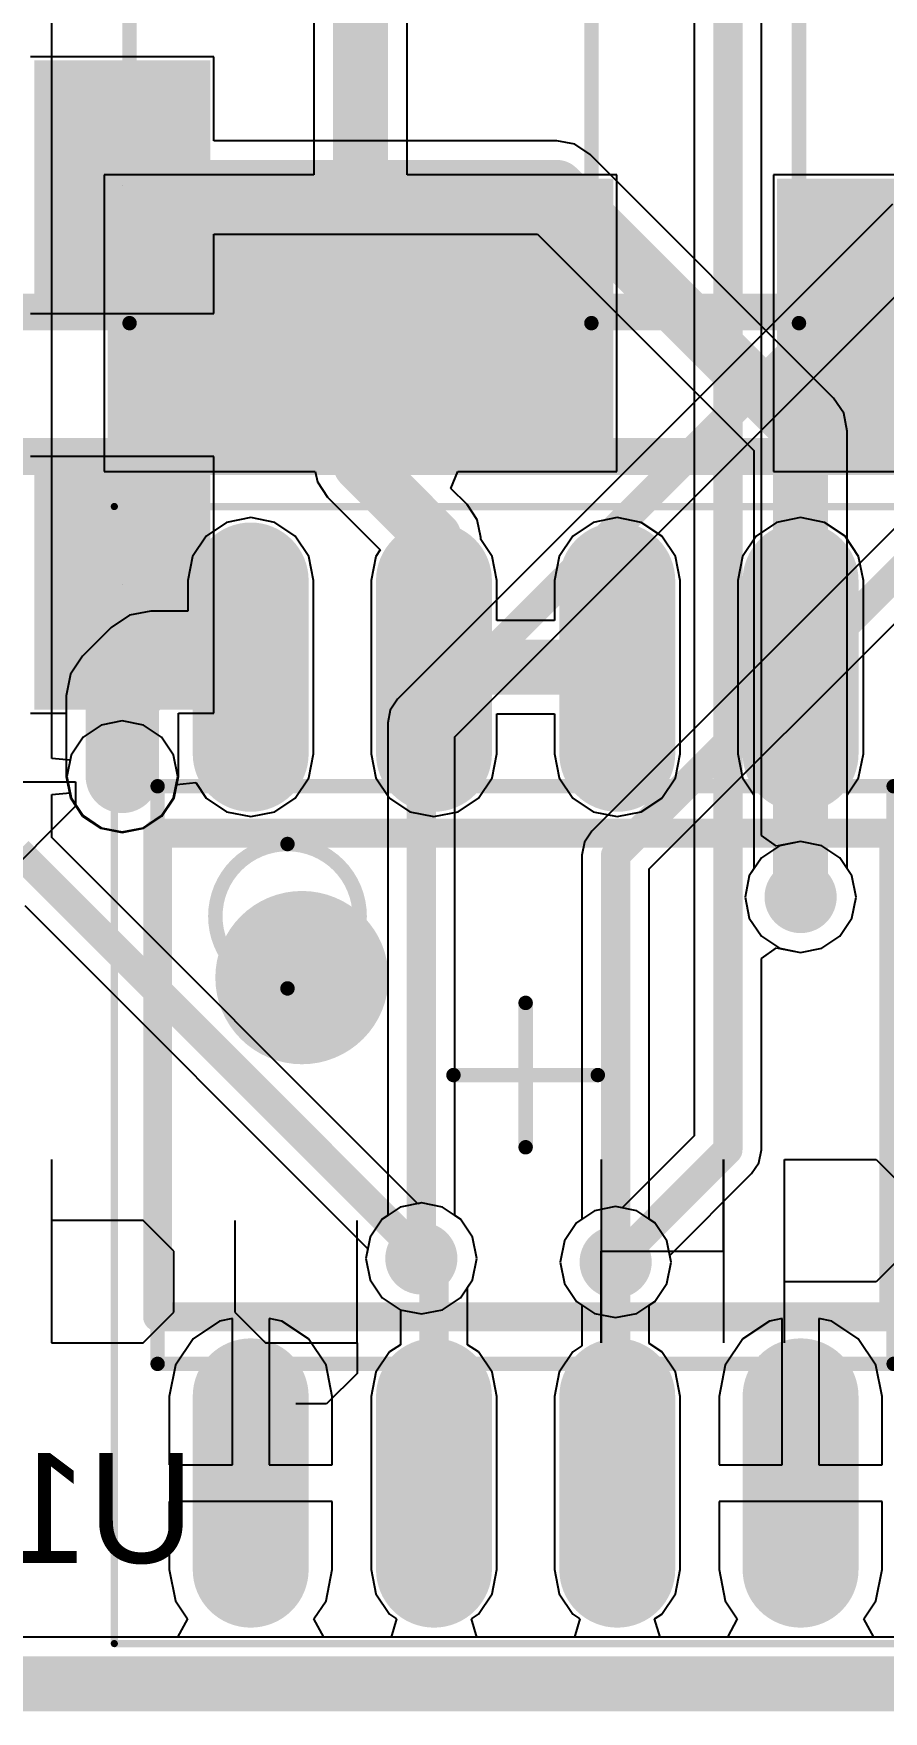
# Model space of a CAD drawing. Header units: millimetres. Extents: x 3.6 to 6.79, y 1.07 to 2.73.
# Drawn here: x 5.1752 to 5.4071, y 1.0655 to 1.523 of the extents above; entities that cross this region are included whole.
import ezdxf

# ---------------------------------------------------------------- set-up
doc = ezdxf.new("R2010")
doc.units = ezdxf.units.MM
doc.header["$MEASUREMENT"] = 0
for name, color, linetype in [('BottomLayer', 5, 'Continuous'), ('BottomOverlay', 54, 'Continuous'), ('BottomPaste', 16, 'Continuous'), ('BottomSolder', 6, 'Continuous'), ('KeepOutLayer', 6, 'Continuous'), ('Mechanical13', 56, 'Continuous'), ('Mechanical15', 56, 'Continuous'), ('MidLayer1', 16, 'Continuous'), ('MidLayer2', 76, 'Continuous'), ('MultiLayer', 9, 'Continuous'), ('PadHoleLayer', 156, 'Continuous'), ('TopLayer', 1, 'Continuous'), ('TopOverlay', 2, 'Continuous'), ('TopPaste', 8, 'Continuous'), ('TopSolder', 216, 'Continuous'), ('ViaHoleLayer', 16, 'Continuous')]:
    doc.layers.add(name, color=color, linetype=linetype)

# ---------------------------------------------------------------- blocks, each defined once
blk = doc.blocks.new('SO8_B_16')
at = {"layer": 'BottomLayer', "const_width": 0.02362}
for points in [[(-0.0876, 0.075), (-0.13484, 0.075)], [(0.13484, 0.075), (0.0876, 0.075)], [(-0.0876, 0.025), (-0.13484, 0.025)], [(0.13484, 0.025), (0.0876, 0.025)], [(-0.0876, -0.025), (-0.13484, -0.025)], [(0.13484, -0.025), (0.0876, -0.025)], [(-0.0876, -0.075), (-0.13484, -0.075)], [(0.13484, -0.075), (0.0876, -0.075)]]:
    blk.add_lwpolyline(points, dxfattribs=at)
at = {"layer": 'BottomLayer', "const_width": 0.01181}
for points in [[(-0.14075, 0.075, 1), (-0.12894, 0.075, 1)], [(-0.0935, 0.075, 1), (-0.08169, 0.075, 1)], [(0.08169, 0.075, 1), (0.0935, 0.075, 1)], [(0.12894, 0.075, 1), (0.14075, 0.075, 1)], [(-0.14075, 0.025, 1), (-0.12894, 0.025, 1)], [(-0.0935, 0.025, 1), (-0.08169, 0.025, 1)], [(0.08169, 0.025, 1), (0.0935, 0.025, 1)], [(0.12894, 0.025, 1), (0.14075, 0.025, 1)], [(-0.14075, -0.025, 1), (-0.12894, -0.025, 1)], [(-0.0935, -0.025, 1), (-0.08169, -0.025, 1)], [(0.08169, -0.025, 1), (0.0935, -0.025, 1)], [(0.12894, -0.025, 1), (0.14075, -0.025, 1)], [(-0.14075, -0.075, 1), (-0.12894, -0.075, 1)], [(-0.0935, -0.075, 1), (-0.08169, -0.075, 1)], [(0.08169, -0.075, 1), (0.0935, -0.075, 1)], [(0.12894, -0.075, 1), (0.14075, -0.075, 1)]]:
    blk.add_lwpolyline(points, format="xyb", close=True, dxfattribs=at)
at = {"layer": 'BottomOverlay', "const_width": 0.00787}
for points in [[(-0.06594, -0.10039), (-0.06594, 0.10039)], [(0.06594, 0.10039), (-0.06594, 0.10039)], [(0.06594, -0.10039), (0.06594, 0.10039)], [(0.06594, -0.10039), (-0.06594, -0.10039)]]:
    blk.add_lwpolyline(points, dxfattribs=at)
at = {"layer": 'BottomOverlay'}
for points, const_width in [([(-0.06791, 0.10039, 1), (-0.06398, 0.10039, 1)], 0.00394), ([(-0.06791, 0.10039, 1), (-0.06398, 0.10039, 1)], 0.00394), ([(0.06398, 0.10039, 1), (0.06791, 0.10039, 1)], 0.00394), ([(0.06398, 0.10039, 1), (0.06791, 0.10039, 1)], 0.00394), ([(-0.01476, -0.06102, 1), (-0.03839, -0.06102, 1)], 0.02362), ([(-0.04429, -0.06102, 1), (-0.03248, -0.06102, 1)], 0.01181), ([(-0.02067, -0.06102, 1), (-0.00886, -0.06102, 1)], 0.01181), ([(-0.06791, -0.10039, 1), (-0.06398, -0.10039, 1)], 0.00394), ([(-0.06791, -0.10039, 1), (-0.06398, -0.10039, 1)], 0.00394), ([(0.06398, -0.10039, 1), (0.06791, -0.10039, 1)], 0.00394), ([(0.06398, -0.10039, 1), (0.06791, -0.10039, 1)], 0.00394), ([(-0.1063, -0.1124, 1), (-0.11614, -0.1124, 1)], 0.00984), ([(-0.1186, -0.1124, 1), (-0.11368, -0.1124, 1)], 0.00492), ([(-0.10876, -0.1124, 1), (-0.10384, -0.1124, 1)], 0.00492)]:
    blk.add_lwpolyline(points, format="xyb", close=True, dxfattribs=dict(at, const_width=const_width))
at = {"layer": 'BottomPaste', "const_width": 0.02362}
for points in [[(-0.0876, 0.075), (-0.13484, 0.075)], [(0.13484, 0.075), (0.0876, 0.075)], [(-0.0876, 0.025), (-0.13484, 0.025)], [(0.13484, 0.025), (0.0876, 0.025)], [(-0.0876, -0.025), (-0.13484, -0.025)], [(0.13484, -0.025), (0.0876, -0.025)], [(-0.0876, -0.075), (-0.13484, -0.075)], [(0.13484, -0.075), (0.0876, -0.075)]]:
    blk.add_lwpolyline(points, dxfattribs=at)
at = {"layer": 'BottomPaste', "const_width": 0.01181}
for points in [[(-0.14075, 0.075, 1), (-0.12894, 0.075, 1)], [(-0.0935, 0.075, 1), (-0.08169, 0.075, 1)], [(0.08169, 0.075, 1), (0.0935, 0.075, 1)], [(0.12894, 0.075, 1), (0.14075, 0.075, 1)], [(-0.14075, 0.025, 1), (-0.12894, 0.025, 1)], [(-0.0935, 0.025, 1), (-0.08169, 0.025, 1)], [(0.08169, 0.025, 1), (0.0935, 0.025, 1)], [(0.12894, 0.025, 1), (0.14075, 0.025, 1)], [(-0.14075, -0.025, 1), (-0.12894, -0.025, 1)], [(-0.0935, -0.025, 1), (-0.08169, -0.025, 1)], [(0.08169, -0.025, 1), (0.0935, -0.025, 1)], [(0.12894, -0.025, 1), (0.14075, -0.025, 1)], [(-0.14075, -0.075, 1), (-0.12894, -0.075, 1)], [(-0.0935, -0.075, 1), (-0.08169, -0.075, 1)], [(0.08169, -0.075, 1), (0.0935, -0.075, 1)], [(0.12894, -0.075, 1), (0.14075, -0.075, 1)]]:
    blk.add_lwpolyline(points, format="xyb", close=True, dxfattribs=at)
at = {"layer": 'BottomSolder', "const_width": 0.03162}
for points in [[(-0.0876, 0.075), (-0.13484, 0.075)], [(0.13484, 0.075), (0.0876, 0.075)], [(-0.0876, 0.025), (-0.13484, 0.025)], [(0.13484, 0.025), (0.0876, 0.025)], [(-0.0876, -0.025), (-0.13484, -0.025)], [(0.13484, -0.025), (0.0876, -0.025)], [(-0.0876, -0.075), (-0.13484, -0.075)], [(0.13484, -0.075), (0.0876, -0.075)]]:
    blk.add_lwpolyline(points, dxfattribs=at)
at = {"layer": 'BottomSolder', "const_width": 0.01581}
for points in [[(-0.14275, 0.075, 1), (-0.12694, 0.075, 1)], [(-0.0955, 0.075, 1), (-0.07969, 0.075, 1)], [(0.07969, 0.075, 1), (0.0955, 0.075, 1)], [(0.12694, 0.075, 1), (0.14275, 0.075, 1)], [(-0.14275, 0.025, 1), (-0.12694, 0.025, 1)], [(-0.0955, 0.025, 1), (-0.07969, 0.025, 1)], [(0.07969, 0.025, 1), (0.0955, 0.025, 1)], [(0.12694, 0.025, 1), (0.14275, 0.025, 1)], [(-0.14275, -0.025, 1), (-0.12694, -0.025, 1)], [(-0.0955, -0.025, 1), (-0.07969, -0.025, 1)], [(0.07969, -0.025, 1), (0.0955, -0.025, 1)], [(0.12694, -0.025, 1), (0.14275, -0.025, 1)], [(-0.14275, -0.075, 1), (-0.12694, -0.075, 1)], [(-0.0955, -0.075, 1), (-0.07969, -0.075, 1)], [(0.07969, -0.075, 1), (0.0955, -0.075, 1)], [(0.12694, -0.075, 1), (0.14275, -0.075, 1)]]:
    blk.add_lwpolyline(points, format="xyb", close=True, dxfattribs=at)
at = {"layer": 'Mechanical13', "const_width": 0.00394}
for points in [[(-0.07874, -0.10039), (-0.07874, 0.10039)], [(0.07874, 0.10039), (-0.07874, 0.10039)], [(0.07874, -0.10039), (0.07874, 0.10039)], [(0.07874, -0.10039), (-0.07874, -0.10039)]]:
    blk.add_lwpolyline(points, dxfattribs=at)
at = {"layer": 'Mechanical13'}
for points, const_width in [([(-0.07972, 0.10039, 1), (-0.07776, 0.10039, 1)], 0.00197), ([(-0.07972, 0.10039, 1), (-0.07776, 0.10039, 1)], 0.00197), ([(0.07776, 0.10039, 1), (0.07972, 0.10039, 1)], 0.00197), ([(0.07776, 0.10039, 1), (0.07972, 0.10039, 1)], 0.00197), ([(-0.02362, -0.06496, 1), (-0.06299, -0.06496, 1)], 0.00394), ([(-0.06398, -0.06496, 1), (-0.06201, -0.06496, 1)], 0.00197), ([(-0.02461, -0.06496, 1), (-0.02264, -0.06496, 1)], 0.00197), ([(-0.07972, -0.10039, 1), (-0.07776, -0.10039, 1)], 0.00197), ([(-0.07972, -0.10039, 1), (-0.07776, -0.10039, 1)], 0.00197), ([(0.07776, -0.10039, 1), (0.07972, -0.10039, 1)], 0.00197), ([(0.07776, -0.10039, 1), (0.07972, -0.10039, 1)], 0.00197)]:
    blk.add_lwpolyline(points, format="xyb", close=True, dxfattribs=dict(at, const_width=const_width))
at = {"layer": 'Mechanical15'}
for points, const_width in [([(-0.155, -0.1122), (-0.155, 0.1122)], 0.00197), ([(0.155, 0.1122), (-0.155, 0.1122)], 0.00197), ([(0.155, -0.1122), (0.155, 0.1122)], 0.00197), ([(0, -0.01969), (0, 0.01969)], 0.00394), ([(0.01969, 0), (-0.01969, 0)], 0.00394), ([(0.155, -0.1122), (-0.155, -0.1122)], 0.00197)]:
    blk.add_lwpolyline(points, dxfattribs=dict(at, const_width=const_width))
for points, const_width in [([(-0.15549, 0.1122, 1), (-0.15451, 0.1122, 1)], 0.000984), ([(-0.15549, 0.1122, 1), (-0.15451, 0.1122, 1)], 0.000984), ([(0.15451, 0.1122, 1), (0.15549, 0.1122, 1)], 0.000984), ([(0.15451, 0.1122, 1), (0.15549, 0.1122, 1)], 0.000984), ([(-0.00098, 0.01969, 1), (0.00098, 0.01969, 1)], 0.00197), ([(-0.02067, 0, 1), (-0.0187, 0, 1)], 0.00197), ([(0.0187, 0, 1), (0.02067, 0, 1)], 0.00197), ([(-0.00098, -0.01969, 1), (0.00098, -0.01969, 1)], 0.00197), ([(-0.15549, -0.1122, 1), (-0.15451, -0.1122, 1)], 0.000984), ([(-0.15549, -0.1122, 1), (-0.15451, -0.1122, 1)], 0.000984), ([(0.15451, -0.1122, 1), (0.15549, -0.1122, 1)], 0.000984), ([(0.15451, -0.1122, 1), (0.15549, -0.1122, 1)], 0.000984)]:
    blk.add_lwpolyline(points, format="xyb", close=True, dxfattribs=dict(at, const_width=const_width))
blk = doc.blocks.new('RES_SMD_2512_B_88')
at = {"layer": 'BottomLayer'}
for points in [[(-0.16141, 0.05996), (-0.16141, -0.06996), (-0.09054, 0.05996), (-0.09054, -0.06996)], [(0.09056, 0.05996), (0.09056, -0.06996), (0.16142, 0.05996), (0.16142, -0.06996)]]:
    blk.add_solid(points, dxfattribs=at)
at = {"layer": 'BottomOverlay', "const_width": 0.00394}
for points in [[(0.12599, 0.05799), (-0.12598, 0.05799)], [(-0.12598, -0.06799), (-0.12598, 0.05799)], [(0.12599, -0.06799), (0.12599, 0.05799)], [(0.12599, -0.06799), (-0.12598, -0.06799)]]:
    blk.add_lwpolyline(points, dxfattribs=at)
at = {"layer": 'BottomOverlay', "const_width": 0.00197}
for points in [[(-0.12696, 0.05799, 1), (-0.12499, 0.05799, 1)], [(-0.12696, 0.05799, 1), (-0.12499, 0.05799, 1)], [(0.12501, 0.05799, 1), (0.12698, 0.05799, 1)], [(0.12501, 0.05799, 1), (0.12698, 0.05799, 1)], [(-0.12696, -0.06799, 1), (-0.12499, -0.06799, 1)], [(-0.12696, -0.06799, 1), (-0.12499, -0.06799, 1)], [(0.12501, -0.06799, 1), (0.12698, -0.06799, 1)], [(0.12501, -0.06799, 1), (0.12698, -0.06799, 1)]]:
    blk.add_lwpolyline(points, format="xyb", close=True, dxfattribs=at)
at = {"layer": 'BottomPaste'}
for points in [[(-0.16141, 0.05996), (-0.16141, -0.06996), (-0.09054, 0.05996), (-0.09054, -0.06996)], [(0.09056, 0.05996), (0.09056, -0.06996), (0.16142, 0.05996), (0.16142, -0.06996)]]:
    blk.add_solid(points, dxfattribs=at)
at = {"layer": 'BottomSolder'}
for points in [[(-0.16541, 0.06396), (-0.16541, -0.07396), (-0.08654, 0.06396), (-0.08654, -0.07396)], [(0.08656, 0.06396), (0.08656, -0.07396), (0.16542, 0.06396), (0.16542, -0.07396)]]:
    blk.add_solid(points, dxfattribs=at)
blk = doc.blocks.new('RES_SMD_2512_B_89')
at = {"layer": 'BottomLayer'}
for points in [[(-0.16141, 0.05996), (-0.16141, -0.06996), (-0.09054, 0.05996), (-0.09054, -0.06996)], [(0.09056, 0.05996), (0.09056, -0.06996), (0.16142, 0.05996), (0.16142, -0.06996)]]:
    blk.add_solid(points, dxfattribs=at)
at = {"layer": 'BottomOverlay', "const_width": 0.00394}
for points in [[(0.12599, 0.05799), (-0.12598, 0.05799)], [(-0.12598, -0.06799), (-0.12598, 0.05799)], [(0.12599, -0.06799), (0.12599, 0.05799)], [(0.12599, -0.06799), (-0.12598, -0.06799)]]:
    blk.add_lwpolyline(points, dxfattribs=at)
at = {"layer": 'BottomOverlay', "const_width": 0.00197}
for points in [[(-0.12696, 0.05799, 1), (-0.12499, 0.05799, 1)], [(-0.12696, 0.05799, 1), (-0.12499, 0.05799, 1)], [(0.12501, 0.05799, 1), (0.12698, 0.05799, 1)], [(0.12501, 0.05799, 1), (0.12698, 0.05799, 1)], [(-0.12696, -0.06799, 1), (-0.12499, -0.06799, 1)], [(-0.12696, -0.06799, 1), (-0.12499, -0.06799, 1)], [(0.12501, -0.06799, 1), (0.12698, -0.06799, 1)], [(0.12501, -0.06799, 1), (0.12698, -0.06799, 1)]]:
    blk.add_lwpolyline(points, format="xyb", close=True, dxfattribs=at)
at = {"layer": 'BottomPaste'}
for points in [[(-0.16141, 0.05996), (-0.16141, -0.06996), (-0.09054, 0.05996), (-0.09054, -0.06996)], [(0.09056, 0.05996), (0.09056, -0.06996), (0.16142, 0.05996), (0.16142, -0.06996)]]:
    blk.add_solid(points, dxfattribs=at)
at = {"layer": 'BottomSolder'}
for points in [[(-0.16541, 0.06396), (-0.16541, -0.07396), (-0.08654, 0.06396), (-0.08654, -0.07396)], [(0.08656, 0.06396), (0.08656, -0.07396), (0.16542, 0.06396), (0.16542, -0.07396)]]:
    blk.add_solid(points, dxfattribs=at)
blk = doc.blocks.new('PCBC_________1_129')
at = {"layer": 'PadHoleLayer'}
blk.add_lwpolyline([(0, 0), (0, 0, -1), (0, 0), (0, 0, -1)], format="xyb", close=True, dxfattribs=at)
at = {"layer": 'TopLayer'}
blk.add_solid([(-0.02, -0.03), (0.02, -0.03), (-0.02, 0.03), (0.02, 0.03)], dxfattribs=at)
at = {"layer": 'TopPaste'}
blk.add_solid([(-0.02, -0.03), (0.02, -0.03), (-0.02, 0.03), (0.02, 0.03)], dxfattribs=at)
at = {"layer": 'TopSolder'}
blk.add_solid([(-0.024, -0.034), (0.024, -0.034), (-0.024, 0.034), (0.024, 0.034)], dxfattribs=at)
blk = doc.blocks.new('PCBC_________1_132')
at = {"layer": 'PadHoleLayer'}
blk.add_lwpolyline([(0, 0), (0, 0, -1), (0, 0), (0, 0, -1)], format="xyb", close=True, dxfattribs=at)
at = {"layer": 'TopLayer'}
blk.add_solid([(-0.02, -0.03), (0.02, -0.03), (-0.02, 0.03), (0.02, 0.03)], dxfattribs=at)
at = {"layer": 'TopPaste'}
blk.add_solid([(-0.02, -0.03), (0.02, -0.03), (-0.02, 0.03), (0.02, 0.03)], dxfattribs=at)
at = {"layer": 'TopSolder'}
blk.add_solid([(-0.024, -0.034), (0.024, -0.034), (-0.024, 0.034), (0.024, 0.034)], dxfattribs=at)

msp = doc.modelspace()

# ---------------------------------------------------------------- linework, layer by layer
at = {"layer": 'BottomLayer'}
for p, q in [((5.27715, 1.48444), (5.27715, 1.5546)), ((5.25166, 1.54706), (5.25166, 1.48444)), ((5.25166, 1.48444), (5.19444, 1.48444)), ((5.19444, 1.48444), (5.19444, 1.40358)), ((5.33436, 1.48444), (5.27715, 1.48444)), ((5.33436, 1.40358), (5.33436, 1.48444)), ((5.43426, 1.48444), (5.37704, 1.48444)), ((5.37704, 1.48444), (5.37704, 1.40358)), ((5.19444, 1.40358), (5.25206, 1.40358)), ((5.25206, 1.40358), (5.25263, 1.40072)), ((5.25263, 1.40072), (5.25539, 1.39659)), ((5.28907, 1.39896), (5.29098, 1.40358)), ((5.29098, 1.40358), (5.33436, 1.40358)), ((5.37704, 1.40358), (5.51696, 1.40358)), ((5.25539, 1.39659), (5.2698, 1.38217)), ((5.29347, 1.39456), (5.28907, 1.39896)), ((5.23445, 1.39098), (5.22789, 1.38968)), ((5.24101, 1.38968), (5.23445, 1.39098)), ((5.29623, 1.39042), (5.29347, 1.39456)), ((5.33445, 1.39098), (5.32789, 1.38968)), ((5.34101, 1.38968), (5.33445, 1.39098)), ((5.38445, 1.39098), (5.37789, 1.38968)), ((5.39101, 1.38968), (5.38445, 1.39098)), ((5.22789, 1.38968), (5.22233, 1.38596)), ((5.24657, 1.38596), (5.24101, 1.38968)), ((5.2972, 1.38555), (5.29623, 1.39042)), ((5.32789, 1.38968), (5.32233, 1.38596)), ((5.34657, 1.38596), (5.34101, 1.38968)), ((5.37789, 1.38968), (5.37233, 1.38596)), ((5.39657, 1.38596), (5.39101, 1.38968)), ((5.22233, 1.38596), (5.21862, 1.3804)), ((5.25029, 1.3804), (5.24657, 1.38596)), ((5.2698, 1.38217), (5.26862, 1.3804)), ((5.2972, 1.38503), (5.2972, 1.38555)), ((5.30029, 1.3804), (5.2972, 1.38503)), ((5.32233, 1.38596), (5.31862, 1.3804)), ((5.35029, 1.3804), (5.34657, 1.38596)), ((5.37233, 1.38596), (5.36862, 1.3804)), ((5.40029, 1.3804), (5.39657, 1.38596)), ((5.21862, 1.3804), (5.21731, 1.37384)), ((5.25159, 1.37384), (5.25029, 1.3804)), ((5.26862, 1.3804), (5.26731, 1.37384)), ((5.30159, 1.37384), (5.30029, 1.3804)), ((5.31862, 1.3804), (5.31731, 1.37384)), ((5.35159, 1.37384), (5.35029, 1.3804)), ((5.36862, 1.3804), (5.36731, 1.37384)), ((5.40159, 1.37384), (5.40029, 1.3804)), ((5.21731, 1.37384), (5.21731, 1.36551)), ((5.25159, 1.3266), (5.25159, 1.37384)), ((5.26731, 1.37384), (5.26731, 1.3266)), ((5.30159, 1.36297), (5.30159, 1.37384)), ((5.31731, 1.37384), (5.31731, 1.36297)), ((5.35159, 1.3266), (5.35159, 1.37384)), ((5.36731, 1.37384), (5.36731, 1.3266)), ((5.40159, 1.3266), (5.40159, 1.37384)), ((5.20137, 1.36435), (5.19641, 1.36103)), ((5.20722, 1.36551), (5.20137, 1.36435)), ((5.21731, 1.36551), (5.20722, 1.36551)), ((5.19641, 1.36103), (5.18861, 1.35324)), ((5.31731, 1.36297), (5.30159, 1.36297)), ((5.18861, 1.35324), (5.1853, 1.34828)), ((5.1853, 1.34828), (5.18413, 1.34243)), ((5.18413, 1.34243), (5.18413, 1.32043)), ((5.30159, 1.3266), (5.30159, 1.33748)), ((5.30159, 1.33748), (5.31731, 1.33748)), ((5.31731, 1.33748), (5.31731, 1.3266)), ((5.25029, 1.32004), (5.25159, 1.3266)), ((5.26731, 1.3266), (5.26862, 1.32004)), ((5.30029, 1.32004), (5.30159, 1.3266)), ((5.31731, 1.3266), (5.31862, 1.32004)), ((5.35029, 1.32004), (5.35159, 1.3266)), ((5.36731, 1.3266), (5.36862, 1.32004)), ((5.40029, 1.32004), (5.40159, 1.3266)), ((5.18413, 1.32043), (5.1853, 1.31458)), ((5.21356, 1.31458), (5.21428, 1.31819)), ((5.21428, 1.31819), (5.21948, 1.31874)), ((5.21948, 1.31874), (5.22233, 1.31448)), ((5.24657, 1.31448), (5.25029, 1.32004)), ((5.26862, 1.32004), (5.27233, 1.31448)), ((5.29657, 1.31448), (5.30029, 1.32004)), ((5.31862, 1.32004), (5.32233, 1.31448)), ((5.34657, 1.31448), (5.35029, 1.32004)), ((5.36862, 1.32004), (5.37171, 1.31541)), ((5.3972, 1.31541), (5.40029, 1.32004)), ((5.1853, 1.31458), (5.18861, 1.30961)), ((5.21024, 1.30961), (5.21356, 1.31458)), ((5.22233, 1.31448), (5.22789, 1.31076)), ((5.24101, 1.31076), (5.24657, 1.31448)), ((5.27233, 1.31448), (5.27789, 1.31076)), ((5.29101, 1.31076), (5.29657, 1.31448)), ((5.32233, 1.31448), (5.32789, 1.31076)), ((5.34101, 1.31076), (5.34657, 1.31448)), ((5.37171, 1.31541), (5.37171, 1.29519)), ((5.3972, 1.29519), (5.3972, 1.31541)), ((5.18861, 1.30961), (5.19358, 1.3063)), ((5.20528, 1.3063), (5.21024, 1.30961)), ((5.22789, 1.31076), (5.23445, 1.30946)), ((5.23445, 1.30946), (5.24101, 1.31076)), ((5.27789, 1.31076), (5.28445, 1.30946)), ((5.28445, 1.30946), (5.29101, 1.31076)), ((5.32789, 1.31076), (5.33445, 1.30946)), ((5.33445, 1.30946), (5.34101, 1.31076)), ((5.19358, 1.3063), (5.19943, 1.30513)), ((5.19943, 1.30513), (5.20528, 1.3063)), ((5.37171, 1.29519), (5.37047, 1.29334)), ((5.39844, 1.29334), (5.3972, 1.29519)), ((5.37047, 1.29334), (5.36932, 1.28755)), ((5.39959, 1.28755), (5.39844, 1.29334)), ((5.36932, 1.28755), (5.37047, 1.28175)), ((5.39844, 1.28175), (5.39959, 1.28755)), ((5.37047, 1.28175), (5.37375, 1.27684)), ((5.39516, 1.27684), (5.39844, 1.28175)), ((5.37375, 1.27684), (5.37866, 1.27356)), ((5.39025, 1.27356), (5.39516, 1.27684)), ((5.37866, 1.27356), (5.38445, 1.27241)), ((5.38445, 1.27241), (5.39025, 1.27356)), ((5.281, 1.20413), (5.27521, 1.20298)), ((5.28679, 1.20298), (5.281, 1.20413)), ((5.334, 1.20313), (5.32821, 1.20198)), ((5.33979, 1.20198), (5.334, 1.20313)), ((5.2703, 1.1997), (5.26702, 1.19479)), ((5.27521, 1.20298), (5.2703, 1.1997)), ((5.2917, 1.1997), (5.28679, 1.20298)), ((5.29498, 1.19479), (5.2917, 1.1997)), ((5.3233, 1.1987), (5.32002, 1.19379)), ((5.32821, 1.20198), (5.3233, 1.1987)), ((5.3447, 1.1987), (5.33979, 1.20198)), ((5.34798, 1.19379), (5.3447, 1.1987)), ((5.26702, 1.19479), (5.26587, 1.189)), ((5.29613, 1.189), (5.29498, 1.19479)), ((5.32002, 1.19379), (5.31887, 1.188)), ((5.34913, 1.188), (5.34798, 1.19379)), ((5.26587, 1.189), (5.26702, 1.18321)), ((5.29498, 1.18321), (5.29613, 1.189)), ((5.31887, 1.188), (5.32002, 1.18221)), ((5.34798, 1.18221), (5.34913, 1.188)), ((5.26702, 1.18321), (5.2703, 1.1783)), ((5.29363, 1.18119), (5.29498, 1.18321)), ((5.29363, 1.16549), (5.29363, 1.18119)), ((5.32002, 1.18221), (5.3233, 1.1773)), ((5.3447, 1.1773), (5.34798, 1.18221)), ((5.2703, 1.1783), (5.27521, 1.17502)), ((5.3233, 1.1773), (5.32482, 1.17628)), ((5.32482, 1.17628), (5.32482, 1.16519)), ((5.34318, 1.17628), (5.3447, 1.1773)), ((5.34318, 1.16579), (5.34318, 1.17628)), ((5.22594, 1.17195), (5.21873, 1.16713)), ((5.22945, 1.17265), (5.22594, 1.17195)), ((5.22945, 1.13278), (5.22945, 1.17265)), ((5.24296, 1.17195), (5.23945, 1.17265)), ((5.23945, 1.17265), (5.23945, 1.13278)), ((5.25018, 1.16713), (5.24296, 1.17195)), ((5.27521, 1.17502), (5.27528, 1.175)), ((5.27528, 1.175), (5.27528, 1.16549)), ((5.37594, 1.17195), (5.36873, 1.16713)), ((5.37945, 1.17265), (5.37594, 1.17195)), ((5.37945, 1.13278), (5.37945, 1.17265)), ((5.39296, 1.17195), (5.38945, 1.17265)), ((5.38945, 1.17265), (5.38945, 1.13278)), ((5.40018, 1.16713), (5.39296, 1.17195)), ((5.21873, 1.16713), (5.21391, 1.15991)), ((5.255, 1.15991), (5.25018, 1.16713)), ((5.36873, 1.16713), (5.36391, 1.15991)), ((5.405, 1.15991), (5.40018, 1.16713)), ((5.27233, 1.16352), (5.26862, 1.15796)), ((5.27528, 1.16549), (5.27233, 1.16352)), ((5.29657, 1.16352), (5.29363, 1.16549)), ((5.30029, 1.15796), (5.29657, 1.16352)), ((5.32233, 1.16352), (5.31862, 1.15796)), ((5.32482, 1.16519), (5.32233, 1.16352)), ((5.34657, 1.16352), (5.34318, 1.16579)), ((5.35029, 1.15796), (5.34657, 1.16352)), ((5.21391, 1.15991), (5.21222, 1.1514)), ((5.25669, 1.1514), (5.255, 1.15991)), ((5.26862, 1.15796), (5.26731, 1.1514)), ((5.30159, 1.1514), (5.30029, 1.15796)), ((5.31862, 1.15796), (5.31731, 1.1514)), ((5.35159, 1.1514), (5.35029, 1.15796)), ((5.36391, 1.15991), (5.36222, 1.1514)), ((5.40669, 1.1514), (5.405, 1.15991)), ((5.21222, 1.1514), (5.21222, 1.13278)), ((5.25669, 1.13278), (5.25669, 1.1514)), ((5.26731, 1.1514), (5.26731, 1.10416)), ((5.30159, 1.10416), (5.30159, 1.1514)), ((5.31731, 1.1514), (5.31731, 1.10416)), ((5.35159, 1.10416), (5.35159, 1.1514)), ((5.36222, 1.1514), (5.36222, 1.13278)), ((5.40669, 1.13278), (5.40669, 1.1514)), ((5.21222, 1.13278), (5.22945, 1.13278)), ((5.23945, 1.13278), (5.25669, 1.13278)), ((5.36222, 1.13278), (5.37945, 1.13278)), ((5.38945, 1.13278), (5.40669, 1.13278)), ((5.23445, 1.12278), (5.21222, 1.12278)), ((5.21222, 1.12278), (5.21222, 1.10416)), ((5.25669, 1.12278), (5.23445, 1.12278)), ((5.25669, 1.10416), (5.25669, 1.12278)), ((5.38445, 1.12278), (5.36222, 1.12278)), ((5.36222, 1.12278), (5.36222, 1.10416)), ((5.40669, 1.12278), (5.38445, 1.12278)), ((5.40669, 1.10416), (5.40669, 1.12278)), ((5.21222, 1.10416), (5.21391, 1.09565)), ((5.255, 1.09565), (5.25669, 1.10416)), ((5.26731, 1.10416), (5.26862, 1.0976)), ((5.30029, 1.0976), (5.30159, 1.10416)), ((5.31731, 1.10416), (5.31862, 1.0976)), ((5.35029, 1.0976), (5.35159, 1.10416)), ((5.36222, 1.10416), (5.36391, 1.09565)), ((5.405, 1.09565), (5.40669, 1.10416)), ((5.21391, 1.09565), (5.21718, 1.09074)), ((5.25172, 1.09074), (5.255, 1.09565)), ((5.26862, 1.0976), (5.27233, 1.09204)), ((5.29657, 1.09204), (5.30029, 1.0976)), ((5.31862, 1.0976), (5.32233, 1.09204)), ((5.34657, 1.09204), (5.35029, 1.0976)), ((5.36391, 1.09565), (5.36718, 1.09074)), ((5.40172, 1.09074), (5.405, 1.09565)), ((5.21718, 1.09074), (5.21451, 1.08574)), ((5.2544, 1.08574), (5.25172, 1.09074)), ((5.27233, 1.09204), (5.27427, 1.09074)), ((5.27427, 1.09074), (5.27275, 1.08574)), ((5.29464, 1.09074), (5.29657, 1.09204)), ((5.29616, 1.08574), (5.29464, 1.09074)), ((5.32233, 1.09204), (5.32427, 1.09074)), ((5.32427, 1.09074), (5.32275, 1.08574)), ((5.34464, 1.09074), (5.34657, 1.09204)), ((5.34616, 1.08574), (5.34464, 1.09074)), ((5.36718, 1.09074), (5.36451, 1.08574)), ((5.4044, 1.08574), (5.40172, 1.09074)), ((5.21451, 1.08574), (5.14723, 1.08574)), ((5.27275, 1.08574), (5.2544, 1.08574)), ((5.32275, 1.08574), (5.29616, 1.08574)), ((5.36451, 1.08574), (5.34616, 1.08574)), ((5.47168, 1.08574), (5.4044, 1.08574))]:
    msp.add_line(p, q, dxfattribs=at)
for points, const_width in [([(5.2644, 1.44401), (5.2644, 1.5546)], 0.015), ([(5.2644, 1.4056), (5.2644, 1.44401)], 0.015), ([(5.2644, 1.4056), (5.28445, 1.38555)], 0.015), ([(5.28445, 1.35022), (5.28445, 1.38555)], 0.015), ([(5.19943, 1.34243), (5.20722, 1.35022)], 0.02), ([(5.20722, 1.35022), (5.23445, 1.35022)], 0.02), ([(5.28445, 1.35022), (5.33445, 1.35022)], 0.015), ([(5.38445, 1.28755), (5.38445, 1.35022)], 0.015), ([(5.19943, 1.32043), (5.19943, 1.34243)], 0.02), ([(5.281, 1.189), (5.28445, 1.18555)], 0.008), ([(5.28445, 1.12778), (5.28445, 1.18555)], 0.008), ([(5.334, 1.12823), (5.334, 1.188)], 0.008), ([(5.334, 1.12823), (5.33445, 1.12778)], 0.008)]:
    msp.add_lwpolyline(points, dxfattribs=dict(at, const_width=const_width))
for points, const_width in [([(5.26065, 1.44401, 1), (5.26815, 1.44401, 1)], 0.0075), ([(5.26065, 1.44401, 1), (5.26815, 1.44401, 1)], 0.0075), ([(5.26065, 1.4056, 1), (5.26815, 1.4056, 1)], 0.0075), ([(5.26065, 1.4056, 1), (5.26815, 1.4056, 1)], 0.0075), ([(5.2807, 1.38555, 1), (5.2882, 1.38555, 1)], 0.0075), ([(5.2807, 1.38555, 1), (5.2882, 1.38555, 1)], 0.0075), ([(5.20222, 1.35022, 1), (5.21222, 1.35022, 1)], 0.01), ([(5.20222, 1.35022, 1), (5.21222, 1.35022, 1)], 0.01), ([(5.22945, 1.35022, 1), (5.23945, 1.35022, 1)], 0.01), ([(5.2807, 1.35022, 1), (5.2882, 1.35022, 1)], 0.0075), ([(5.2807, 1.35022, 1), (5.2882, 1.35022, 1)], 0.0075), ([(5.3307, 1.35022, 1), (5.3382, 1.35022, 1)], 0.0075), ([(5.3807, 1.35022, 1), (5.3882, 1.35022, 1)], 0.0075), ([(5.19443, 1.34243, 1), (5.20443, 1.34243, 1)], 0.01), ([(5.19443, 1.34243, 1), (5.20443, 1.34243, 1)], 0.01), ([(5.19443, 1.32043, 1), (5.20443, 1.32043, 1)], 0.01), ([(5.19451, 1.32043, 1), (5.20435, 1.32043, 1)], 0.00984), ([(5.37953, 1.28755, 1), (5.38938, 1.28755, 1)], 0.00984), ([(5.3807, 1.28755, 1), (5.3882, 1.28755, 1)], 0.0075), ([(5.27608, 1.189, 1), (5.28592, 1.189, 1)], 0.00984), ([(5.32908, 1.188, 1), (5.33892, 1.188, 1)], 0.00984), ([(5.279, 1.189, 1), (5.283, 1.189, 1)], 0.004), ([(5.28245, 1.18555, 1), (5.28645, 1.18555, 1)], 0.004), ([(5.28245, 1.18555, 1), (5.28645, 1.18555, 1)], 0.004), ([(5.332, 1.188, 1), (5.336, 1.188, 1)], 0.004), ([(5.28245, 1.12778, 1), (5.28645, 1.12778, 1)], 0.004), ([(5.332, 1.12823, 1), (5.336, 1.12823, 1)], 0.004), ([(5.332, 1.12823, 1), (5.336, 1.12823, 1)], 0.004), ([(5.33245, 1.12778, 1), (5.33645, 1.12778, 1)], 0.004)]:
    msp.add_lwpolyline(points, format="xyb", close=True, dxfattribs=dict(at, const_width=const_width))
at = {"layer": 'KeepOutLayer', "const_width": 0.015}
msp.add_lwpolyline([(3.622, 1.073), (6.77161, 1.073)], dxfattribs=at)
at = {"layer": 'MidLayer1'}
for p, q in [((5.35544, 1.64661), (5.35544, 1.22241)), ((5.37379, 1.30429), (5.37379, 1.64638)), ((5.18018, 1.32535), (5.18018, 1.6312)), ((5.19364, 1.33441), (5.18873, 1.33113)), ((5.19943, 1.33556), (5.19364, 1.33441)), ((5.20522, 1.33441), (5.19943, 1.33556)), ((5.21013, 1.33113), (5.20522, 1.33441)), ((5.18873, 1.33113), (5.18545, 1.32622)), ((5.21341, 1.32622), (5.21013, 1.33113)), ((5.18518, 1.32486), (5.18018, 1.32535)), ((5.18545, 1.32622), (5.18518, 1.32486)), ((5.21456, 1.32043), (5.21341, 1.32622)), ((5.21341, 1.31464), (5.21456, 1.32043)), ((5.18018, 1.3155), (5.18518, 1.31599)), ((5.18018, 1.3038), (5.18018, 1.3155)), ((5.18518, 1.31599), (5.18545, 1.31464)), ((5.18545, 1.31464), (5.18873, 1.30973)), ((5.21013, 1.30973), (5.21341, 1.31464)), ((5.18873, 1.30973), (5.19364, 1.30645)), ((5.20522, 1.30645), (5.21013, 1.30973)), ((5.28004, 1.20394), (5.18018, 1.3038)), ((5.19364, 1.30645), (5.19943, 1.30529)), ((5.19943, 1.30529), (5.20522, 1.30645)), ((5.37789, 1.3014), (5.37379, 1.30429)), ((5.37879, 1.30155), (5.37789, 1.3014)), ((5.38445, 1.30268), (5.37879, 1.30155)), ((5.39025, 1.30153), (5.38445, 1.30268)), ((5.39516, 1.29825), (5.39025, 1.30153)), ((5.39844, 1.29334), (5.39516, 1.29825)), ((5.39959, 1.28755), (5.39844, 1.29334)), ((5.39844, 1.28175), (5.39959, 1.28755)), ((5.1728, 1.28523), (5.26639, 1.19163)), ((5.39516, 1.27684), (5.39844, 1.28175)), ((5.39025, 1.27356), (5.39516, 1.27684)), ((5.37379, 1.27081), (5.37789, 1.27369)), ((5.37789, 1.27369), (5.37879, 1.27354)), ((5.37879, 1.27354), (5.38445, 1.27241)), ((5.38445, 1.27241), (5.39025, 1.27356)), ((5.37379, 1.21861), (5.37379, 1.27081)), ((5.35544, 1.22241), (5.3358, 1.20278)), ((5.37309, 1.2151), (5.37379, 1.21861)), ((5.3711, 1.21212), (5.37309, 1.2151)), ((5.34878, 1.1898), (5.3711, 1.21212)), ((5.281, 1.20413), (5.28004, 1.20394)), ((5.28679, 1.20298), (5.281, 1.20413)), ((5.334, 1.20313), (5.32821, 1.20198)), ((5.3358, 1.20278), (5.334, 1.20313)), ((5.2917, 1.1997), (5.28679, 1.20298)), ((5.29498, 1.19479), (5.2917, 1.1997)), ((5.3233, 1.1987), (5.32002, 1.19379)), ((5.32821, 1.20198), (5.3233, 1.1987)), ((5.29613, 1.189), (5.29498, 1.19479)), ((5.26639, 1.19163), (5.26587, 1.189)), ((5.32002, 1.19379), (5.31887, 1.188)), ((5.34913, 1.188), (5.34878, 1.1898)), ((5.26587, 1.189), (5.26702, 1.18321)), ((5.29498, 1.18321), (5.29613, 1.189)), ((5.31887, 1.188), (5.32002, 1.18221)), ((5.34798, 1.18221), (5.34913, 1.188)), ((5.26702, 1.18321), (5.2703, 1.1783)), ((5.2917, 1.1783), (5.29498, 1.18321)), ((5.32002, 1.18221), (5.3233, 1.1773)), ((5.3447, 1.1773), (5.34798, 1.18221)), ((5.2703, 1.1783), (5.27521, 1.17502)), ((5.28679, 1.17502), (5.2917, 1.1783)), ((5.3233, 1.1773), (5.32821, 1.17402)), ((5.33979, 1.17402), (5.3447, 1.1773)), ((5.27521, 1.17502), (5.281, 1.17387)), ((5.281, 1.17387), (5.28679, 1.17502)), ((5.32821, 1.17402), (5.334, 1.17287)), ((5.334, 1.17287), (5.33979, 1.17402)), ((6.75886, 1.08574), (3.63474, 1.08574))]:
    msp.add_line(p, q, dxfattribs=at)
at = {"layer": 'MidLayer1', "const_width": 0.008}
for points in [[(5.36461, 1.21861), (5.36461, 1.65804)], [(5.171, 1.3), (5.281, 1.19)], [(5.334, 1.188), (5.36461, 1.21861)], [(5.281, 1.189), (5.281, 1.19)]]:
    msp.add_lwpolyline(points, dxfattribs=at)
at = {"layer": 'MidLayer1'}
for points, const_width in [([(5.19451, 1.32043, 1), (5.20435, 1.32043, 1)], 0.00984), ([(5.37953, 1.28755, 1), (5.38938, 1.28755, 1)], 0.00984), ([(5.36261, 1.21861, 1), (5.36661, 1.21861, 1)], 0.004), ([(5.36261, 1.21861, 1), (5.36661, 1.21861, 1)], 0.004), ([(5.27608, 1.189, 1), (5.28592, 1.189, 1)], 0.00984), ([(5.279, 1.19, 1), (5.283, 1.19, 1)], 0.004), ([(5.279, 1.19, 1), (5.283, 1.19, 1)], 0.004), ([(5.32908, 1.188, 1), (5.33892, 1.188, 1)], 0.00984), ([(5.279, 1.189, 1), (5.283, 1.189, 1)], 0.004), ([(5.332, 1.188, 1), (5.336, 1.188, 1)], 0.004)]:
    msp.add_lwpolyline(points, format="xyb", close=True, dxfattribs=dict(at, const_width=const_width))
at = {"layer": 'MidLayer2'}
for p, q in [((5.40951, 1.47649), (5.27451, 1.34149)), ((5.29018, 1.3312), (5.4198, 1.46082)), ((5.41951, 1.39749), (5.32751, 1.30549)), ((5.34318, 1.2952), (5.4298, 1.38182)), ((5.27451, 1.34149), (5.27252, 1.33851)), ((5.27252, 1.33851), (5.27182, 1.335)), ((5.19364, 1.33441), (5.18873, 1.33113)), ((5.19943, 1.33556), (5.19364, 1.33441)), ((5.20522, 1.33441), (5.19943, 1.33556)), ((5.21013, 1.33113), (5.20522, 1.33441)), ((5.27182, 1.335), (5.27182, 1.20072)), ((5.18873, 1.33113), (5.18545, 1.32622)), ((5.21341, 1.32622), (5.21013, 1.33113)), ((5.29018, 1.20072), (5.29018, 1.3312)), ((5.18545, 1.32622), (5.18429, 1.32043)), ((5.21456, 1.32043), (5.21341, 1.32622)), ((5.18429, 1.32043), (5.18545, 1.31464)), ((5.21341, 1.31464), (5.21456, 1.32043)), ((5.18545, 1.31464), (5.18873, 1.30973)), ((5.21013, 1.30973), (5.21341, 1.31464)), ((5.18873, 1.30973), (5.19364, 1.30645)), ((5.20522, 1.30645), (5.21013, 1.30973)), ((5.19364, 1.30645), (5.19943, 1.30529)), ((5.19943, 1.30529), (5.20522, 1.30645)), ((5.32751, 1.30549), (5.32552, 1.30251)), ((5.32552, 1.30251), (5.32482, 1.299)), ((5.37866, 1.30153), (5.37375, 1.29825)), ((5.38445, 1.30268), (5.37866, 1.30153)), ((5.39025, 1.30153), (5.38445, 1.30268)), ((5.39516, 1.29825), (5.39025, 1.30153)), ((5.32482, 1.299), (5.32482, 1.19972)), ((5.34318, 1.19972), (5.34318, 1.2952)), ((5.37375, 1.29825), (5.37047, 1.29334)), ((5.39844, 1.29334), (5.39516, 1.29825)), ((5.37047, 1.29334), (5.36932, 1.28755)), ((5.39959, 1.28755), (5.39844, 1.29334)), ((5.36932, 1.28755), (5.37047, 1.28175)), ((5.39844, 1.28175), (5.39959, 1.28755)), ((5.37047, 1.28175), (5.37375, 1.27684)), ((5.39516, 1.27684), (5.39844, 1.28175)), ((5.37375, 1.27684), (5.37866, 1.27356)), ((5.39025, 1.27356), (5.39516, 1.27684)), ((5.37866, 1.27356), (5.38445, 1.27241)), ((5.38445, 1.27241), (5.39025, 1.27356)), ((5.2703, 1.1997), (5.26702, 1.19479)), ((5.27182, 1.20072), (5.2703, 1.1997)), ((5.2917, 1.1997), (5.29018, 1.20072)), ((5.29498, 1.19479), (5.2917, 1.1997)), ((5.3233, 1.1987), (5.32002, 1.19379)), ((5.32482, 1.19972), (5.3233, 1.1987)), ((5.3447, 1.1987), (5.34318, 1.19972)), ((5.34798, 1.19379), (5.3447, 1.1987)), ((5.26702, 1.19479), (5.26587, 1.189)), ((5.29613, 1.189), (5.29498, 1.19479)), ((5.32002, 1.19379), (5.31887, 1.188)), ((5.34913, 1.188), (5.34798, 1.19379)), ((5.26587, 1.189), (5.26702, 1.18321)), ((5.29498, 1.18321), (5.29613, 1.189)), ((5.31887, 1.188), (5.32002, 1.18221)), ((5.34798, 1.18221), (5.34913, 1.188)), ((5.26702, 1.18321), (5.2703, 1.1783)), ((5.2917, 1.1783), (5.29498, 1.18321)), ((5.32002, 1.18221), (5.3233, 1.1773)), ((5.3447, 1.1773), (5.34798, 1.18221)), ((5.2703, 1.1783), (5.27521, 1.17502)), ((5.28679, 1.17502), (5.2917, 1.1783)), ((5.3233, 1.1773), (5.32821, 1.17402)), ((5.33979, 1.17402), (5.3447, 1.1773)), ((5.27521, 1.17502), (5.281, 1.17387)), ((5.281, 1.17387), (5.28679, 1.17502)), ((5.32821, 1.17402), (5.334, 1.17287)), ((5.334, 1.17287), (5.33979, 1.17402)), ((6.75886, 1.08574), (3.63474, 1.08574))]:
    msp.add_line(p, q, dxfattribs=at)
at = {"layer": 'MidLayer2', "const_width": 0.008}
for points in [[(5.281, 1.335), (5.416, 1.47)], [(5.334, 1.299), (5.426, 1.391)], [(5.281, 1.189), (5.281, 1.335)], [(5.334, 1.188), (5.334, 1.299)]]:
    msp.add_lwpolyline(points, dxfattribs=at)
at = {"layer": 'MidLayer2'}
for points, const_width in [([(5.279, 1.335, 1), (5.283, 1.335, 1)], 0.004), ([(5.279, 1.335, 1), (5.283, 1.335, 1)], 0.004), ([(5.19451, 1.32043, 1), (5.20435, 1.32043, 1)], 0.00984), ([(5.332, 1.299, 1), (5.336, 1.299, 1)], 0.004), ([(5.332, 1.299, 1), (5.336, 1.299, 1)], 0.004), ([(5.37953, 1.28755, 1), (5.38938, 1.28755, 1)], 0.00984), ([(5.27608, 1.189, 1), (5.28592, 1.189, 1)], 0.00984), ([(5.32908, 1.188, 1), (5.33892, 1.188, 1)], 0.00984), ([(5.279, 1.189, 1), (5.283, 1.189, 1)], 0.004), ([(5.332, 1.188, 1), (5.336, 1.188, 1)], 0.004)]:
    msp.add_lwpolyline(points, format="xyb", close=True, dxfattribs=dict(at, const_width=const_width))
at = {"layer": 'MultiLayer', "const_width": 0.00984}
for points in [[(5.19451, 1.32043, 1), (5.20435, 1.32043, 1)], [(5.37953, 1.28755, 1), (5.38938, 1.28755, 1)], [(5.27608, 1.189, 1), (5.28592, 1.189, 1)], [(5.32908, 1.188, 1), (5.33892, 1.188, 1)]]:
    msp.add_lwpolyline(points, format="xyb", close=True, dxfattribs=at)
at = {"layer": 'TopLayer'}
for p, q in [((5.22443, 1.51662), (5.17443, 1.51662)), ((5.22443, 1.49374), (5.22443, 1.51662)), ((5.318, 1.49374), (5.22443, 1.49374)), ((5.32288, 1.49277), (5.318, 1.49374)), ((5.32701, 1.49001), (5.32288, 1.49277)), ((5.39347, 1.42356), (5.32701, 1.49001)), ((5.22443, 1.44662), (5.22443, 1.46826)), ((5.22443, 1.46826), (5.31272, 1.46826)), ((5.31272, 1.46826), (5.37171, 1.40927)), ((5.17443, 1.44662), (5.22443, 1.44662)), ((5.39623, 1.41942), (5.39347, 1.42356)), ((5.3972, 1.41455), (5.39623, 1.41942)), ((5.3972, 1.29519), (5.3972, 1.41455)), ((5.37171, 1.40927), (5.37171, 1.29519)), ((5.22443, 1.40765), (5.17443, 1.40765)), ((5.22443, 1.33765), (5.22443, 1.40765)), ((5.17443, 1.33765), (5.18413, 1.33765)), ((5.18413, 1.33765), (5.18413, 1.32043)), ((5.21472, 1.32043), (5.21472, 1.33765)), ((5.21472, 1.33765), (5.22443, 1.33765)), ((5.18413, 1.32043), (5.1853, 1.31458)), ((5.21356, 1.31458), (5.21472, 1.32043)), ((5.1853, 1.31458), (5.18861, 1.30961)), ((5.21024, 1.30961), (5.21356, 1.31458)), ((5.18861, 1.30961), (5.19358, 1.3063)), ((5.20528, 1.3063), (5.21024, 1.30961)), ((5.19358, 1.3063), (5.19943, 1.30513)), ((5.19943, 1.30513), (5.20528, 1.3063)), ((5.37171, 1.29519), (5.37047, 1.29334)), ((5.39844, 1.29334), (5.3972, 1.29519)), ((5.37047, 1.29334), (5.36932, 1.28755)), ((5.39959, 1.28755), (5.39844, 1.29334)), ((5.36932, 1.28755), (5.37047, 1.28175)), ((5.39844, 1.28175), (5.39959, 1.28755)), ((5.37047, 1.28175), (5.37375, 1.27684)), ((5.39516, 1.27684), (5.39844, 1.28175)), ((5.37375, 1.27684), (5.37866, 1.27356)), ((5.39025, 1.27356), (5.39516, 1.27684)), ((5.37866, 1.27356), (5.38445, 1.27241)), ((5.38445, 1.27241), (5.39025, 1.27356)), ((5.281, 1.20413), (5.27521, 1.20298)), ((5.28679, 1.20298), (5.281, 1.20413)), ((5.334, 1.20313), (5.32821, 1.20198)), ((5.33979, 1.20198), (5.334, 1.20313)), ((5.2703, 1.1997), (5.26702, 1.19479)), ((5.27521, 1.20298), (5.2703, 1.1997)), ((5.2917, 1.1997), (5.28679, 1.20298)), ((5.29498, 1.19479), (5.2917, 1.1997)), ((5.3233, 1.1987), (5.32002, 1.19379)), ((5.32821, 1.20198), (5.3233, 1.1987)), ((5.3447, 1.1987), (5.33979, 1.20198)), ((5.34798, 1.19379), (5.3447, 1.1987)), ((5.26702, 1.19479), (5.26587, 1.189)), ((5.29613, 1.189), (5.29498, 1.19479)), ((5.32002, 1.19379), (5.31887, 1.188)), ((5.34913, 1.188), (5.34798, 1.19379)), ((5.26587, 1.189), (5.26702, 1.18321)), ((5.29498, 1.18321), (5.29613, 1.189)), ((5.31887, 1.188), (5.32002, 1.18221)), ((5.34798, 1.18221), (5.34913, 1.188)), ((5.26702, 1.18321), (5.2703, 1.1783)), ((5.2917, 1.1783), (5.29498, 1.18321)), ((5.32002, 1.18221), (5.3233, 1.1773)), ((5.3447, 1.1773), (5.34798, 1.18221)), ((5.2703, 1.1783), (5.27521, 1.17502)), ((5.28679, 1.17502), (5.2917, 1.1783)), ((5.3233, 1.1773), (5.32821, 1.17402)), ((5.33979, 1.17402), (5.3447, 1.1773)), ((5.27521, 1.17502), (5.281, 1.17387)), ((5.281, 1.17387), (5.28679, 1.17502)), ((5.32821, 1.17402), (5.334, 1.17287)), ((5.334, 1.17287), (5.33979, 1.17402)), ((6.75886, 1.08574), (3.63474, 1.08574))]:
    msp.add_line(p, q, dxfattribs=at)
for points, const_width in [([(5.19943, 1.481), (5.318, 1.481)], 0.015), ([(5.318, 1.481), (5.38445, 1.41455)], 0.015), ([(5.38445, 1.28755), (5.38445, 1.41455)], 0.015), ([(5.19943, 1.32043), (5.19943, 1.37265)], 0.02)]:
    msp.add_lwpolyline(points, dxfattribs=dict(at, const_width=const_width))
for points, const_width in [([(5.19568, 1.481, 1), (5.20318, 1.481, 1)], 0.0075), ([(5.31425, 1.481, 1), (5.32175, 1.481, 1)], 0.0075), ([(5.31425, 1.481, 1), (5.32175, 1.481, 1)], 0.0075), ([(5.3807, 1.41455, 1), (5.3882, 1.41455, 1)], 0.0075), ([(5.3807, 1.41455, 1), (5.3882, 1.41455, 1)], 0.0075), ([(5.19443, 1.37265, 1), (5.20443, 1.37265, 1)], 0.01), ([(5.19443, 1.32043, 1), (5.20443, 1.32043, 1)], 0.01), ([(5.19451, 1.32043, 1), (5.20435, 1.32043, 1)], 0.00984), ([(5.37953, 1.28755, 1), (5.38938, 1.28755, 1)], 0.00984), ([(5.3807, 1.28755, 1), (5.3882, 1.28755, 1)], 0.0075), ([(5.27608, 1.189, 1), (5.28592, 1.189, 1)], 0.00984), ([(5.32908, 1.188, 1), (5.33892, 1.188, 1)], 0.00984)]:
    msp.add_lwpolyline(points, format="xyb", close=True, dxfattribs=dict(at, const_width=const_width))
at = {"layer": 'TopOverlay'}
for p, q in [((5.16, 1.31899), (5.18666, 1.31899)), ((5.18666, 1.31899), (5.18666, 1.31232)), ((5.18666, 1.31232), (5.16, 1.28566)), ((5.18014, 1.21598), (5.18014, 1.166)), ((5.33009, 1.21598), (5.33009, 1.166)), ((5.36342, 1.19099), (5.36342, 1.21598)), ((5.36342, 1.21598), (5.36342, 1.166)), ((5.38008, 1.166), (5.38008, 1.21598)), ((5.38008, 1.21598), (5.40507, 1.21598)), ((5.40507, 1.21598), (5.4134, 1.20765)), ((5.20513, 1.19932), (5.18014, 1.19932)), ((5.21346, 1.19099), (5.20513, 1.19932)), ((5.23013, 1.19932), (5.23013, 1.17433)), ((5.26345, 1.166), (5.26345, 1.19932)), ((5.21346, 1.18266), (5.21346, 1.19099)), ((5.33009, 1.166), (5.33009, 1.19099)), ((5.33009, 1.19099), (5.36342, 1.19099)), ((5.4134, 1.19099), (5.40507, 1.18266)), ((5.21346, 1.17433), (5.21346, 1.18266)), ((5.40507, 1.18266), (5.38008, 1.18266)), ((5.20513, 1.166), (5.21346, 1.17433)), ((5.23013, 1.17433), (5.23846, 1.166)), ((5.18014, 1.166), (5.20513, 1.166)), ((5.23846, 1.166), (5.26345, 1.166)), ((5.26345, 1.166), (5.26345, 1.15767)), ((5.26345, 1.15767), (5.25512, 1.14934)), ((5.25512, 1.14934), (5.24679, 1.14934))]:
    msp.add_line(p, q, dxfattribs=at)
at = {"layer": 'TopOverlay', "const_width": 0.01}
for points in [[(3.622, 1.44702), (6.77161, 1.44702)], [(3.622, 1.40765), (6.77161, 1.40765)]]:
    msp.add_lwpolyline(points, dxfattribs=at)
at = {"layer": 'ViaHoleLayer', "const_width": 0.00591}
for points in [[(5.19648, 1.32043, 1), (5.20238, 1.32043, 1)], [(5.3815, 1.28755, 1), (5.38741, 1.28755, 1)], [(5.27805, 1.189, 1), (5.28395, 1.189, 1)], [(5.33105, 1.188, 1), (5.33695, 1.188, 1)]]:
    msp.add_lwpolyline(points, format="xyb", close=True, dxfattribs=at)

# ---------------------------------------------------------------- block references
for name, p, rotation in [('RES_SMD_2512_B_89', (5.2694, 1.57), 270), ('RES_SMD_2512_B_88', (5.452, 1.57), 270), ('PCBC_________1_129', (5.19943, 1.48162), 180), ('PCBC_________1_132', (5.19943, 1.37265), 180), ('SO8_B_16', (5.30945, 1.239), 270)]:
    msp.add_blockref(name, p, dxfattribs=dict(rotation=rotation))

# ---------------------------------------------------------------- texts
at = {"layer": 'BottomOverlay', "text_generation_flag": 2}
msp.add_text('U18', height=0.03, dxfattribs=at).set_placement((5.219, 1.106))

doc.saveas('drawing.dxf')
